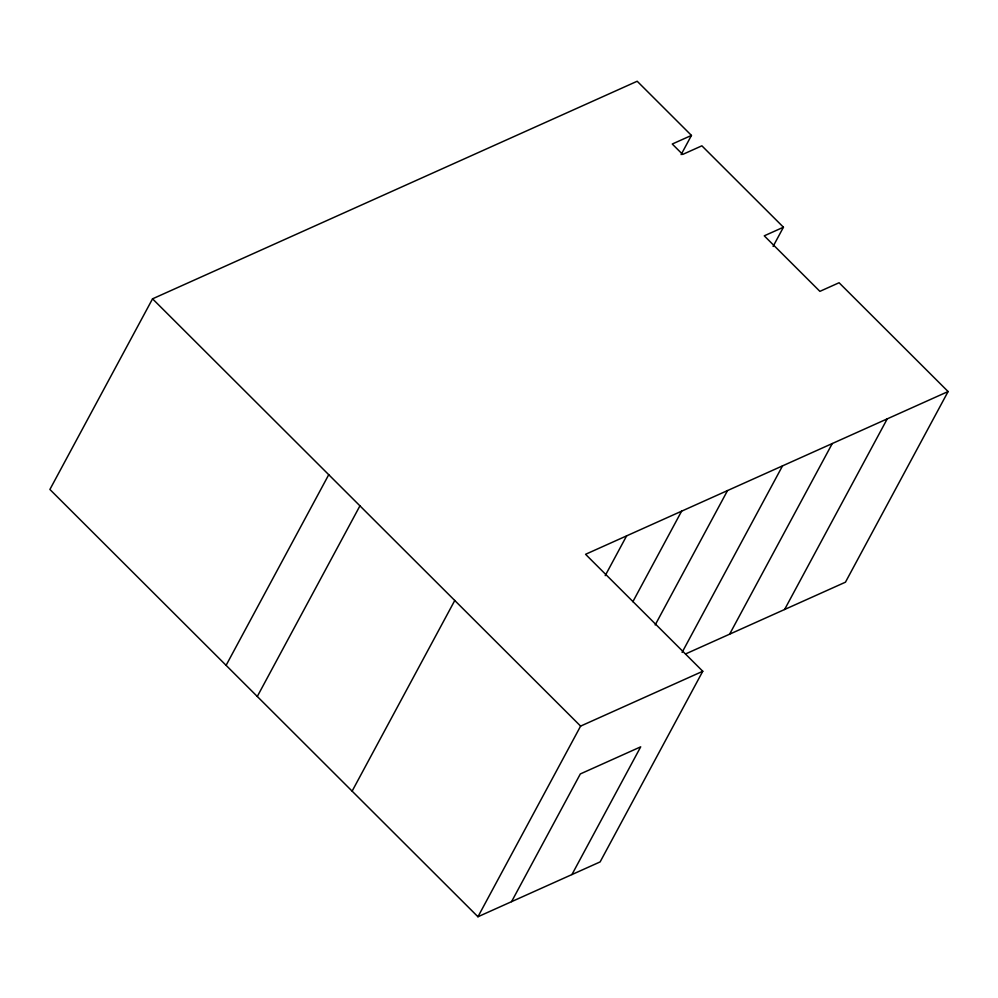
<?xml version="1.0" encoding="UTF-8"?>
<svg xmlns="http://www.w3.org/2000/svg" width="998" height="998" viewBox="0 0 998 998"><rect width="100%" height="100%" fill="white"/><g stroke="black" fill="none" stroke-linecap="round" stroke-linejoin="round"><path stroke-width="1.5" d="M152.544 298.826L49.9 489.457L477.955 916.75L600.122 861.91L702.767 671.267L585.564 554.302L948.1 391.54L839.081 282.746L819.894 291.354L764.256 235.827L783.442 227.22L701.881 145.82L682.694 154.428L672.265 144.024L691.452 135.416L637.186 81.25L152.544 298.826L580.611 726.107L702.767 671.267M226.109 665.317L328.754 474.674M257.309 696.442L359.954 505.811M681.11 154.615L691.452 135.416M352.144 791.09L454.789 600.447M773.101 246.419L783.442 227.22M605.212 575.634L626.619 535.864M632.869 601.694L681.609 511.176M477.955 916.75L580.611 726.107M655.175 624.96L727.542 490.554M511.562 901.656L580.337 773.937L640.704 746.828L571.929 874.56M682.096 652.393L782.532 465.866M729.613 634.179L832.27 443.549M784.603 609.491L887.247 418.861M948.1 391.54L845.456 582.183L685.564 653.952"/></g></svg>
